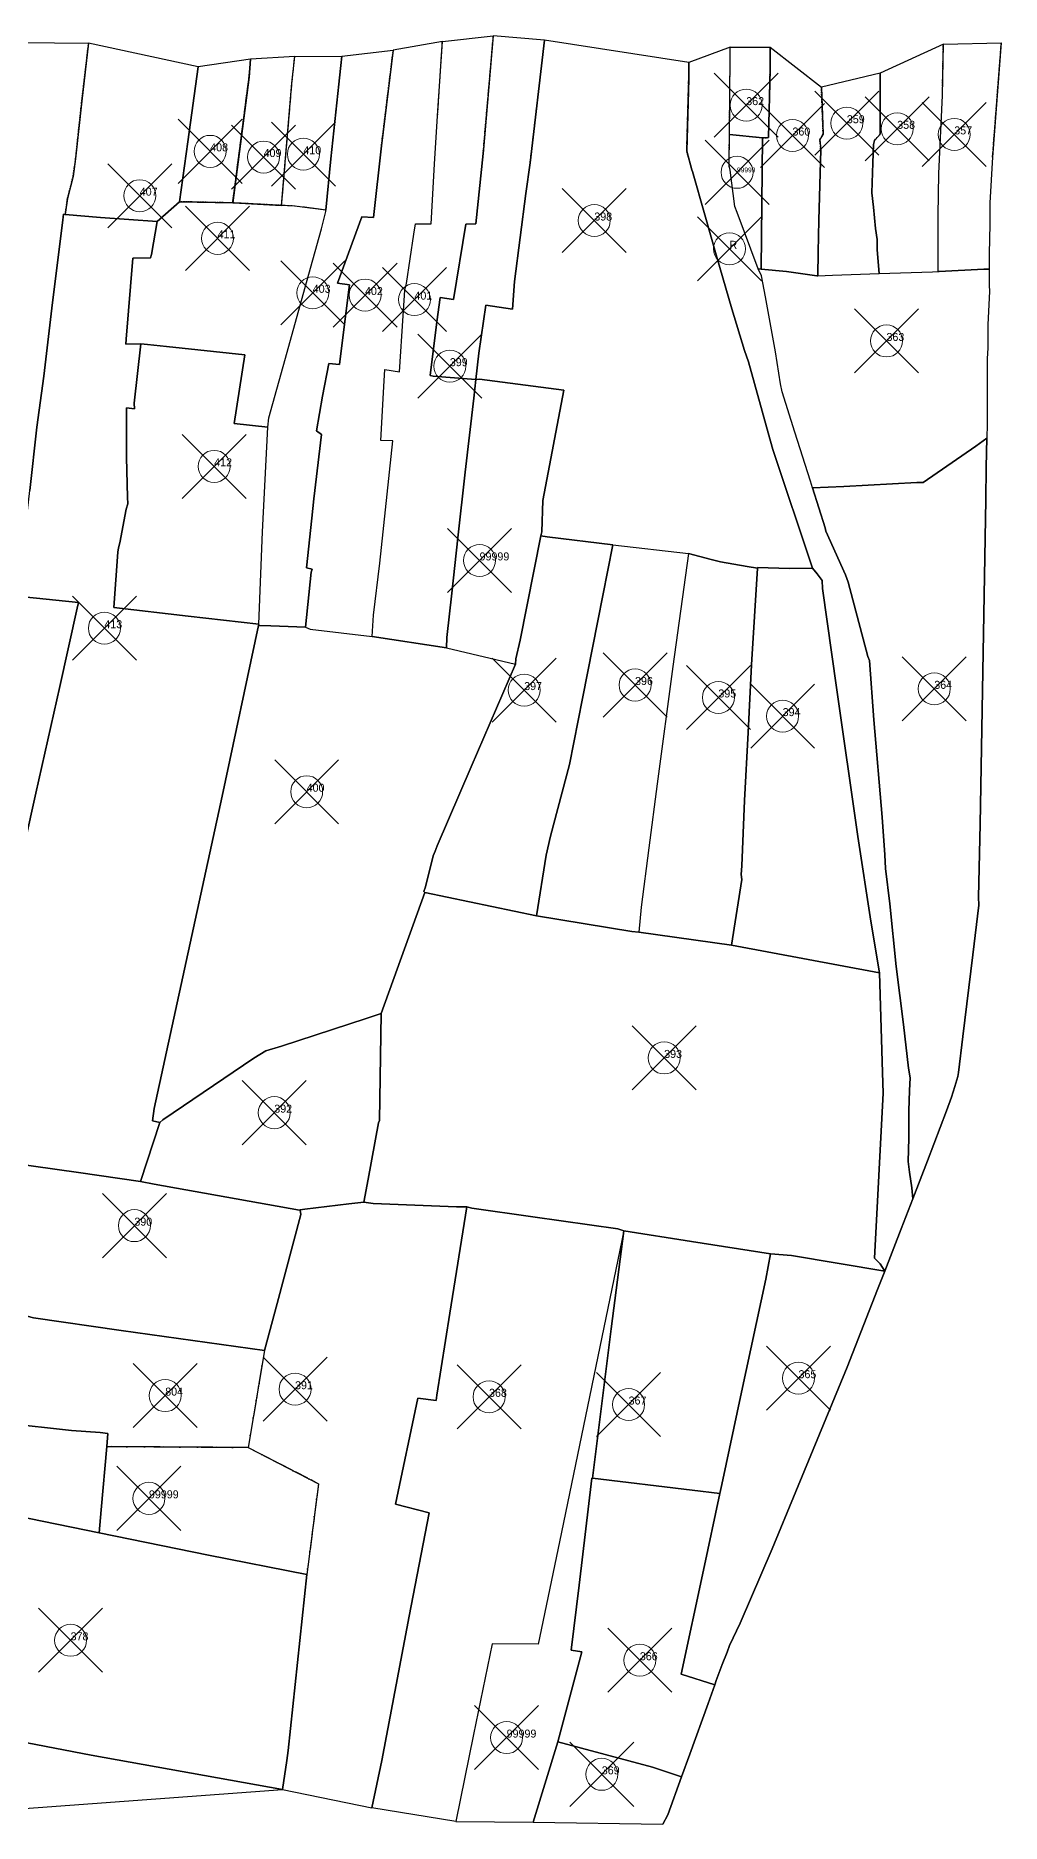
# Model space of a CAD drawing. Header units: millimetres. Extents: x 0 to 2247, y -2746 to 0.
# Drawn here: x 1912 to 2214, y -1127 to -569 of the extents above; entities that cross this region are included whole.
import ezdxf

# ---------------------------------------------------------------- set-up
doc = ezdxf.new("R2010")
doc.units = ezdxf.units.MM
doc.header["$PDMODE"] = 35
doc.header["$PDSIZE"] = 10
doc.linetypes.add('04b018', pattern=[5.49, 4.32, -0.54, 0.09, -0.54])
doc.linetypes.add('DASHED', pattern=[0.75, 0.5, -0.25])
for name, color, linetype, lineweight in [('Poly_Survey_Bndry', 250, 'Continuous', 30), ('Poly_Village_Bndry', 250, 'Continuous', 30), ('Text_Survey_No', 250, 'Continuous', 0)]:
    doc.layers.add(name, color=color, linetype=linetype, lineweight=lineweight)
doc.styles.get("Standard").update_dxf_attribs({"font": 'SakalBharati.ttf'})

msp = doc.modelspace()

# ---------------------------------------------------------------- linework, layer by layer
at = {"layer": 'Poly_Survey_Bndry'}
for points in [[(2020.78, -676.66), (2020.97, -673.13), (2025.59, -673.83), (2026.69, -656.34), (2027.19, -648.36), (2027.73, -646.22), (2030.08, -630.87), (2030.6, -627.64), (2035.41, -627.66), (2036.47, -608.96), (2037.47, -593.84), (2038.95, -570.63), (2054.88, -568.87), (2051.69, -605.62), (2049.46, -627.67), (2046.25, -627.7), (2042.46, -651.3), (2038.31, -650.58), (2037.22, -658.26), (2035.09, -675.01), (2036.09, -675.18), (2049.37, -676.22), (2048.74, -682.08), (2046.03, -705.2), (2043.79, -725.72), (2041.86, -743), (2040.3, -756.78), (2040.27, -760.04), (2016.96, -756.48), (2017.47, -749.8), (2019.43, -733.61), (2023.47, -695.38), (2019.74, -695.28)], [(2049.37, -676.22), (2050.36, -667.97), (2052.52, -652.99), (2060.9, -654.27), (2061.53, -645.66), (2065.07, -618.1), (2066.39, -608.56), (2070.91, -570.28), (2054.88, -568.87), (2051.69, -605.62), (2049.46, -627.67), (2046.25, -627.7), (2042.46, -651.3), (2038.31, -650.58), (2037.22, -658.26), (2035.09, -675.01), (2036.09, -675.18)], [(1962.63, -578.56), (1928.35, -571.16), (1926.22, -589.28), (1924.29, -607.32), (1923.51, -612.79), (1921.76, -619.72), (1921.02, -624.69), (1932.06, -625.63), (1949.82, -626.88), (1956.79, -620.71), (1959.4, -602)], [(1998.79, -713.52), (1998.14, -719.59), (1996.45, -735.05), (1998.25, -735.52), (1997.96, -736.47), (1996.13, -753.56), (1985.33, -753.21), (1981.44, -753.12), (1981.54, -752.64), (1982.72, -723.77), (1984.42, -691.16), (1984.71, -688.18), (1990.47, -667.7), (1996.51, -645.94), (2001.15, -629.19), (2002.48, -623.77), (2002.53, -623.3), (2004.1, -607.37), (2007.54, -575.2), (2023.57, -573.42), (2019.9, -603.27), (2017.38, -625.63), (2013.76, -625.45), (2006.17, -646.14), (2009.91, -646.72), (2009.52, -649.8), (2006.79, -671.51), (2003.49, -671.28), (2001.49, -681.49), (1999.56, -692.32), (2001.14, -693.38)], [(1998.79, -713.52), (1998.14, -719.59), (1996.45, -735.05), (1998.25, -735.52), (1997.96, -736.47), (1996.13, -753.56), (1997.61, -754.21), (2016.96, -756.48), (2017.47, -749.8), (2019.43, -733.61), (2023.47, -695.38), (2019.74, -695.28), (2020.78, -676.66), (2020.97, -673.13), (2025.59, -673.83), (2026.69, -656.34), (2027.19, -648.36), (2027.73, -646.22), (2030.08, -630.87), (2030.6, -627.64), (2035.41, -627.66), (2036.47, -608.96), (2037.47, -593.84), (2038.95, -570.63), (2023.57, -573.42), (2019.9, -603.27), (2017.38, -625.63), (2013.76, -625.45), (2006.17, -646.14), (2009.91, -646.72), (2009.52, -649.8), (2006.79, -671.51), (2003.49, -671.28), (2001.49, -681.49), (1999.56, -692.32), (2001.14, -693.38)], [(2060.9, -654.27), (2052.52, -652.99), (2050.36, -667.97), (2049.37, -676.22), (2050.6, -676.18), (2076.97, -679.6), (2070.35, -714.04), (2070.08, -723.85), (2069.73, -725.08), (2071.66, -725.39), (2092.2, -727.93), (2115.87, -730.61), (2122.94, -732.46), (2125.86, -733.23), (2134.27, -734.67), (2137.51, -735.13), (2137.55, -735), (2147.34, -735.24), (2154.71, -735.18), (2142.29, -698.12), (2140.75, -692.91), (2134.64, -670.74), (2133.39, -667.2), (2129.49, -654.16), (2124.75, -637.98), (2121.01, -624.86), (2117.11, -611.26), (2116.98, -610.75), (2115.33, -604.91), (2115.97, -582.33), (2116.04, -577.2), (2070.91, -570.28), (2066.39, -608.56), (2065.07, -618.1), (2061.53, -645.66)], [(2128.96, -572.43), (2116.04, -577.2), (2115.97, -582.33), (2115.33, -604.91), (2116.98, -610.75), (2117.11, -611.26), (2121.01, -624.86), (2124.75, -637.98), (2129.49, -654.16), (2133.39, -667.2), (2134.64, -670.74), (2140.75, -692.91), (2142.29, -698.12), (2154.71, -735.18), (2156.08, -736.99), (2157.67, -739.06), (2157.77, -741.47), (2162.18, -772.46), (2168.8, -818.97), (2172.9, -845.44), (2175.59, -861.55), (2176.58, -892.71), (2176.78, -899.19), (2174.06, -950.67), (2175.81, -952.44), (2177.24, -954.7), (2182.39, -941.54), (2186.06, -932.11), (2185.7, -928.67), (2185.03, -923.82), (2184.61, -920.53), (2184.76, -913.18), (2184.82, -904.65), (2184.98, -898.34), (2185.19, -894.32), (2184.65, -891.37), (2183.06, -877.75), (2180.77, -859.55), (2178.81, -840.03), (2177.47, -828.97), (2177.3, -824.66), (2176.44, -812.95), (2173.78, -782.57), (2172.46, -763.98), (2171.93, -762.75), (2165.82, -739.51), (2164.94, -737.29), (2158.85, -723.57), (2158.59, -722.56), (2154.68, -710.03), (2154.04, -708), (2149.09, -692.72), (2145.18, -680.09), (2144.66, -677.59), (2143.11, -667.65), (2139.92, -650.47), (2138.68, -643.88), (2137.68, -641.7), (2131.14, -624.12), (2130.43, -622.2), (2128.91, -610.85), (2128.59, -609.38), (2128.69, -599.76), (2128.78, -590.13)], [(2128.69, -599.76), (2128.78, -590.13), (2128.96, -572.43), (2141.46, -572.39), (2141.41, -579.39), (2140.93, -600.7), (2139.08, -600.8), (2139.03, -600.8)], [(2157.26, -604.46), (2156.67, -626.49), (2156.41, -636.43), (2156.32, -643.86), (2156.06, -643.88), (2146.51, -642.46), (2138.59, -641.77), (2139.03, -600.8), (2139.08, -600.8), (2140.93, -600.7), (2141.41, -579.39), (2141.46, -572.39), (2157.44, -584.96), (2157.98, -599.59), (2156.94, -601.32)], [(2173.74, -602.88), (2173.57, -608.54), (2173.24, -617.94), (2173.68, -622.45), (2174.37, -629.06), (2174.85, -632.48), (2174.91, -635.75), (2175.49, -643.13), (2192.2, -642.61), (2193.91, -642.54), (2193.91, -624.99), (2194.15, -611.92), (2195.25, -587.56), (2195.56, -571.5), (2175.86, -580.55), (2175.84, -599.63), (2174.02, -601.58)], [(2195.25, -587.56), (2195.56, -571.5), (2213.67, -571.08), (2210.94, -606.8), (2210.14, -621.1), (2210.13, -627.73), (2209.89, -636.96), (2209.9, -641.83), (2208.23, -641.8), (2194.21, -642.53), (2193.91, -642.54), (2193.91, -624.99), (2194.15, -611.92)], [(1979.02, -576.17), (1962.63, -578.56), (1959.4, -602), (1956.79, -620.71), (1973.4, -621.07), (1978.51, -581.81)], [(1992.78, -575.37), (1979.02, -576.17), (1978.51, -581.81), (1973.4, -621.07), (1973.61, -621.07), (1988.71, -621.86), (1991.94, -583.72)], [(2004.1, -607.37), (2002.53, -623.3), (1992.68, -622.06), (1988.71, -621.86), (1991.94, -583.72), (1992.78, -575.37), (2007.54, -575.2)], [(2157.26, -604.46), (2156.67, -626.49), (2156.41, -636.43), (2156.32, -643.86), (2160.9, -643.63), (2175.49, -643.13), (2174.91, -635.75), (2174.85, -632.48), (2174.37, -629.06), (2173.68, -622.45), (2173.24, -617.94), (2173.57, -608.54), (2173.74, -602.88), (2174.02, -601.58), (2175.84, -599.63), (2175.86, -580.55), (2157.44, -584.96), (2157.98, -599.59), (2156.94, -601.32)], [(2139.03, -600.8), (2138.59, -641.77), (2137.68, -641.7), (2131.14, -624.12), (2130.43, -622.2), (2128.91, -610.85), (2128.59, -609.38), (2128.69, -599.76)], [(1988.71, -621.86), (1973.61, -621.07), (1973.4, -621.07), (1956.79, -620.71), (1949.82, -626.88), (1948.05, -637.18), (1947.73, -638.19), (1942.17, -638.32), (1940.08, -663.63), (1939.95, -665.19), (1944.71, -665.14), (1946.81, -665.35), (1952.67, -665.97), (1977.15, -668.57), (1973.82, -689.98), (1984.42, -691.16), (1984.71, -688.18), (1990.47, -667.7), (1996.51, -645.94), (2001.15, -629.19), (2002.48, -623.77), (2002.53, -623.3), (1992.68, -622.06)], [(2138.59, -641.77), (2146.51, -642.46), (2156.06, -643.88), (2156.32, -643.86), (2160.9, -643.63), (2175.49, -643.13), (2192.2, -642.61), (2193.91, -642.54), (2194.21, -642.53), (2208.23, -641.8), (2209.9, -641.83), (2209.9, -642.09), (2209.86, -643.4), (2209.88, -646.89), (2209.99, -648.7), (2209.47, -659.12), (2209.42, -666.44), (2209.3, -669.64), (2209.31, -673.25), (2209.28, -679.92), (2209.23, -690.23), (2209.13, -694.57), (2205.68, -697.03), (2189.3, -708.44), (2187.26, -708.44), (2164.47, -709.62), (2154.68, -710.03), (2154.04, -708), (2149.09, -692.72), (2145.18, -680.09), (2144.66, -677.59), (2143.11, -667.65), (2139.92, -650.47), (2138.68, -643.88), (2137.68, -641.7)], [(1944.71, -665.14), (1942.65, -683.61), (1942.74, -685.43), (1940.2, -685.08), (1940.25, -700.65), (1940.51, -712.97), (1940.61, -715.03), (1940.1, -716.78), (1938.07, -727.22), (1937.68, -728.86), (1937.52, -730.13), (1936.28, -747.45), (1959.48, -750.18), (1981.54, -752.64), (1982.72, -723.77), (1984.42, -691.16), (1973.82, -689.98), (1977.15, -668.57), (1952.67, -665.97), (1946.81, -665.35)], [(2049.37, -676.22), (2048.74, -682.08), (2046.03, -705.2), (2043.79, -725.72), (2041.86, -743), (2040.3, -756.78), (2040.27, -760.04), (2061.8, -765.14), (2061.91, -763.48), (2063.27, -757.67), (2069.73, -725.08), (2070.08, -723.85), (2070.35, -714.04), (2076.97, -679.6), (2050.6, -676.18)], [(2154.68, -710.03), (2158.59, -722.56), (2158.85, -723.57), (2164.94, -737.29), (2165.82, -739.51), (2171.93, -762.75), (2172.46, -763.98), (2173.78, -782.57), (2176.44, -812.95), (2177.3, -824.66), (2177.47, -828.97), (2178.81, -840.03), (2180.77, -859.55), (2183.06, -877.75), (2184.65, -891.37), (2185.19, -894.32), (2184.98, -898.34), (2184.82, -904.65), (2184.76, -913.18), (2184.61, -920.53), (2185.03, -923.82), (2185.7, -928.67), (2186.06, -932.11), (2190.66, -920.32), (2196.6, -904.63), (2198.13, -900.38), (2199.18, -897.06), (2200.12, -893.91), (2200.31, -892.74), (2201.68, -881.42), (2204.77, -855.95), (2206.64, -840.39), (2206.6, -837.95), (2207.03, -815.14), (2208.81, -713.85), (2208.93, -703.65), (2209.13, -694.57), (2205.68, -697.03), (2189.3, -708.44), (2187.26, -708.44), (2164.47, -709.62)], [(2033.49, -836.49), (2033.16, -836.2), (2033.67, -834.66), (2036.1, -825.07), (2036.7, -823.58), (2037.37, -821.92), (2047.98, -797.22), (2061.8, -765.14), (2061.91, -763.48), (2063.27, -757.67), (2069.73, -725.08), (2071.66, -725.39), (2092.2, -727.93), (2087.54, -751.61), (2082.74, -775.85), (2078.72, -796.5), (2072.79, -818.87), (2071.38, -824.8), (2068.38, -843.77)], [(2115.87, -730.61), (2110.98, -765.85), (2106.14, -802.49), (2103.49, -822.5), (2101.11, -841.01), (2100.38, -848.85), (2098.16, -848.65), (2068.38, -843.77), (2071.38, -824.8), (2072.79, -818.87), (2078.72, -796.5), (2082.74, -775.85), (2087.54, -751.61), (2092.2, -727.93)], [(2137.51, -735.13), (2134.27, -734.67), (2125.86, -733.23), (2122.94, -732.46), (2115.87, -730.61), (2110.98, -765.85), (2106.14, -802.49), (2103.49, -822.5), (2101.11, -841.01), (2100.38, -848.85), (2100.4, -848.85), (2129.3, -852.91), (2132.59, -832.44), (2132.39, -830.87), (2132.59, -828.14), (2133.44, -807.69), (2134.53, -786.45), (2135.61, -765.39)], [(2129.3, -852.91), (2175.59, -861.55), (2172.9, -845.44), (2168.8, -818.97), (2162.18, -772.46), (2157.77, -741.47), (2157.67, -739.06), (2156.08, -736.99), (2154.71, -735.18), (2147.34, -735.24), (2137.55, -735), (2137.51, -735.13), (2135.61, -765.39), (2134.53, -786.45), (2133.44, -807.69), (2132.59, -828.14), (2132.39, -830.87), (2132.59, -832.44)], [(1874.59, -868.71), (1872.31, -873.56), (1830.34, -860.79), (1833.17, -840.5), (1837.33, -813.42), (1848.82, -740.23), (1865.29, -741.08), (1867.28, -741.42), (1879.85, -742.73), (1882.1, -743.06), (1883.42, -743.26), (1904.55, -743.74), (1906.28, -743.95), (1908.02, -744.16), (1925.2, -745.86), (1924.8, -747.67), (1919.38, -772.17), (1911.89, -805.48), (1905.19, -835.5), (1896.55, -875.44)], [(2061.8, -765.14), (2047.98, -797.22), (2037.37, -821.92), (2036.7, -823.58), (2036.1, -825.07), (2033.67, -834.66), (2033.16, -836.2), (2033.49, -836.49), (2029.81, -846.61), (2019.78, -874.24), (2015.17, -875.84), (1988.64, -884.51), (1983.73, -885.88), (1980.02, -888.22), (1951.59, -907.49), (1950.67, -908.34), (1948.36, -907.8), (1948.89, -903.95), (1970.07, -806.34), (1981.44, -753.12), (1985.33, -753.21), (1996.13, -753.56), (1997.61, -754.21), (2016.96, -756.48), (2040.27, -760.04)], [(2177.24, -954.7), (2175.81, -952.44), (2174.06, -950.67), (2176.78, -899.19), (2176.58, -892.71), (2175.59, -861.55), (2129.3, -852.91), (2100.4, -848.85), (2100.38, -848.85), (2098.16, -848.65), (2068.38, -843.77), (2033.49, -836.49), (2029.81, -846.61), (2019.78, -874.24), (2019.31, -907.69), (2018.98, -908.42), (2015.79, -926.04), (2014.43, -933.23), (2017.34, -933.64), (2043.4, -934.61), (2046.61, -934.69), (2048.18, -935.03), (2067.23, -937.77), (2093.76, -941.57), (2095.71, -942.15), (2116.87, -945.53), (2141.54, -949.33), (2148.11, -949.87)], [(2019.78, -874.24), (2015.17, -875.84), (1988.64, -884.51), (1983.73, -885.88), (1980.02, -888.22), (1951.59, -907.49), (1950.67, -908.34), (1944.63, -926.78), (1948.85, -927.53), (1994.31, -935.69), (1994.53, -935.66), (1994.53, -935.64), (1995.93, -935.39), (2009.76, -933.76), (2014.43, -933.23), (2015.79, -926.04), (2018.98, -908.42), (2019.31, -907.69)], [(1886.29, -928.85), (1905.79, -932.69), (1901.14, -952.12), (1881.53, -948.25), (1880.47, -952.57), (1877.48, -965.24), (1877.17, -966.54), (1885.22, -967.11), (1888.48, -967.39), (1906.49, -968.81), (1909.16, -968.79), (1911.1, -969.37), (1938.5, -973.24), (1983.37, -979.54), (1987.28, -964.86), (1994.69, -937.08), (1994.53, -935.66), (1994.31, -935.69), (1948.85, -927.53), (1944.63, -926.78), (1925.22, -923.97), (1896.21, -919.83), (1886.87, -918.45), (1886.36, -924.24)], [(2028.62, -1062.55), (2034.86, -1030.25), (2024.31, -1027.5), (2031.32, -994.43), (2036.97, -995.18), (2037.26, -993.43), (2041.27, -967.85), (2046.61, -934.69), (2043.4, -934.61), (2017.34, -933.64), (2014.43, -933.23), (2009.76, -933.76), (1995.93, -935.39), (1994.53, -935.64), (1994.53, -935.66), (1994.69, -937.08), (1987.28, -964.86), (1983.37, -979.54), (1978.21, -1009.83), (2000.24, -1021.12), (1996.59, -1049.51), (1990.78, -1104.44), (1990.29, -1107.59), (1989.01, -1116.66), (1989, -1116.69), (2016.92, -1122.32), (2020.04, -1107.56)], [(2028.62, -1062.55), (2034.86, -1030.25), (2024.31, -1027.5), (2031.32, -994.43), (2036.97, -995.18), (2037.26, -993.43), (2041.27, -967.85), (2046.61, -934.69), (2048.18, -935.03), (2067.23, -937.77), (2093.76, -941.57), (2095.71, -942.15), (2075.55, -1039.26), (2068.92, -1071.21), (2054.56, -1071.16), (2048.72, -1099.44), (2043.11, -1126.65), (2016.92, -1122.32), (2020.04, -1107.56)], [(2043.11, -1126.65), (2067.37, -1126.86), (2075.05, -1101.73), (2082.58, -1073.66), (2079.25, -1073.14), (2081.69, -1052.84), (2085.71, -1019.42), (2085.86, -1019.43), (2091.7, -972.71), (2095.71, -942.15), (2075.55, -1039.26), (2068.92, -1071.21), (2054.56, -1071.16), (2048.72, -1099.44)], [(2117.08, -1023.17), (2125.71, -1024.23), (2126.31, -1021.39), (2132.48, -992.58), (2140.05, -957.25), (2141.54, -949.33), (2116.87, -945.53), (2095.71, -942.15), (2091.7, -972.71), (2085.86, -1019.43)], [(2141.54, -949.33), (2140.05, -957.25), (2132.48, -992.58), (2126.31, -1021.39), (2125.71, -1024.23), (2120.59, -1048.12), (2113.59, -1080.65), (2124.1, -1083.92), (2124.55, -1082.63), (2126.43, -1077.57), (2127.95, -1073.79), (2128.75, -1071.64), (2132.01, -1064.64), (2142.02, -1041.48), (2149.43, -1023.58), (2165.49, -984.78), (2174.99, -960.47), (2177.24, -954.7), (2148.11, -949.87)], [(1978.21, -1009.83), (1934.06, -1009.54), (1934.42, -1005.43), (1932, -1005.11), (1923.04, -1004.46), (1902.25, -1002.25), (1902.53, -1001.45), (1905.61, -986.7), (1909.16, -968.79), (1911.1, -969.37), (1938.5, -973.24), (1983.37, -979.54)], [(1931.68, -1036.5), (1932.32, -1029.3), (1934.06, -1009.54), (1978.21, -1009.83), (2000.24, -1021.12), (1996.59, -1049.51), (1965.8, -1043.49)], [(2117.08, -1023.17), (2085.86, -1019.43), (2085.71, -1019.42), (2081.69, -1052.84), (2079.25, -1073.14), (2082.58, -1073.66), (2075.05, -1101.73), (2104.61, -1109.7), (2113.74, -1112.69), (2116.34, -1105.57), (2122.06, -1089.73), (2124.1, -1083.92), (2113.59, -1080.65), (2120.59, -1048.12), (2125.71, -1024.23)], [(1996.59, -1049.51), (1965.8, -1043.49), (1931.68, -1036.5), (1909.76, -1032), (1907.93, -1031.59), (1904.27, -1064.7), (1901.99, -1085.43), (1900.4, -1100.38), (1929.17, -1105.91), (1989, -1116.69), (1989, -1116.69), (1989.01, -1116.66), (1990.29, -1107.59), (1990.78, -1104.44)], [(1834.97, -1085.63), (1834.19, -1087.12), (1826.44, -1109.17), (1826.2, -1109.86), (1842.08, -1115.44), (1839.78, -1126.05), (1854.38, -1125.85), (1863.01, -1125.94), (1989, -1116.69), (1989, -1116.69), (1929.17, -1105.91), (1900.4, -1100.38), (1893.81, -1099.12), (1871.68, -1095.18), (1867.86, -1094.12)], [(2113.74, -1112.69), (2104.61, -1109.7), (2075.05, -1101.73), (2067.37, -1126.86), (2107.85, -1127.5), (2109.42, -1124.52)]]:
    msp.add_lwpolyline(points, close=True, dxfattribs=at)
at = {"layer": 'Poly_Survey_Bndry', "linetype": 'DASHED'}
for points in [[(2051.69, -605.62), (2054.88, -568.87)], [(1921.02, -624.69), (1921.76, -619.72), (1923.51, -612.79), (1924.29, -607.32), (1926.22, -589.28), (1928.35, -571.16)], [(2019.9, -603.27), (2023.57, -573.42)], [(2037.47, -593.84), (2038.95, -570.63)], [(2066.39, -608.56), (2070.91, -570.28)], [(2128.69, -599.76), (2128.78, -590.13), (2128.96, -572.43)], [(2139.08, -600.8), (2140.93, -600.7), (2141.41, -579.39), (2141.46, -572.39)], [(2195.25, -587.56), (2195.56, -571.5)], [(2210.94, -606.8), (2213.67, -571.08)], [(1956.79, -620.71), (1959.4, -602), (1962.63, -578.56)], [(1973.4, -621.07), (1978.51, -581.81), (1979.02, -576.17)], [(1988.71, -621.86), (1991.94, -583.72), (1992.78, -575.37)], [(2004.1, -607.37), (2007.54, -575.2)], [(2116.98, -610.75), (2115.33, -604.91), (2115.97, -582.33), (2116.04, -577.2)], [(2173.74, -602.88), (2174.02, -601.58), (2175.84, -599.63), (2175.86, -580.55)], [(2157.26, -604.46), (2156.94, -601.32), (2157.98, -599.59), (2157.44, -584.96)], [(2128.91, -610.85), (2128.59, -609.38), (2128.69, -599.76)], [(2139.03, -600.8), (2128.69, -599.76)], [(2139.08, -600.8), (2139.03, -600.8)], [(1973.4, -621.07), (1956.79, -620.71)], [(1988.71, -621.86), (1973.61, -621.07), (1973.4, -621.07)], [(2002.53, -623.3), (1992.68, -622.06), (1988.71, -621.86)]]:
    msp.add_lwpolyline(points, dxfattribs=at)
at = {"layer": 'Poly_Survey_Bndry'}
for points in [[(1907.09, -571.02), (1928.35, -571.16), (1926.22, -589.28), (1924.29, -607.32), (1923.51, -612.79), (1921.76, -619.72), (1921.02, -624.69), (1920.51, -624.64), (1920.18, -627.33), (1917.12, -652.23), (1914.37, -675.23), (1912.21, -691.1), (1909.95, -710.93)], [(2193.91, -642.54), (2193.91, -624.99), (2194.15, -611.92), (2195.25, -587.56)], [(2020.78, -676.66), (2020.97, -673.13), (2025.59, -673.83), (2026.69, -656.34), (2027.19, -648.36), (2027.73, -646.22), (2030.08, -630.87), (2030.6, -627.64), (2035.41, -627.66), (2036.47, -608.96), (2037.47, -593.84)], [(2138.59, -641.77), (2139.03, -600.8)], [(2175.49, -643.13), (2174.91, -635.75), (2174.85, -632.48), (2174.37, -629.06), (2173.68, -622.45), (2173.24, -617.94), (2173.57, -608.54), (2173.74, -602.88)], [(2002.53, -623.3), (2004.1, -607.37)], [(2009.91, -646.72), (2006.17, -646.14), (2013.76, -625.45), (2017.38, -625.63), (2019.9, -603.27)], [(2049.37, -676.22), (2036.09, -675.18), (2035.09, -675.01), (2037.22, -658.26), (2038.31, -650.58), (2042.46, -651.3), (2046.25, -627.7), (2049.46, -627.67), (2051.69, -605.62)], [(2156.32, -643.86), (2156.41, -636.43), (2156.67, -626.49), (2157.26, -604.46)], [(2060.9, -654.27), (2061.53, -645.66), (2065.07, -618.1), (2066.39, -608.56)], [(2154.71, -735.18), (2142.29, -698.12), (2140.75, -692.91), (2134.64, -670.74), (2133.39, -667.2), (2129.49, -654.16), (2124.75, -637.98), (2121.01, -624.86), (2117.11, -611.26), (2116.98, -610.75)], [(2137.68, -641.7), (2131.14, -624.12), (2130.43, -622.2), (2128.91, -610.85)], [(1896.21, -919.83), (1925.22, -923.97), (1944.63, -926.78), (1950.67, -908.34), (1948.36, -907.8), (1948.89, -903.95), (1970.07, -806.34), (1981.44, -753.12), (1981.54, -752.64), (1959.48, -750.18), (1936.28, -747.45), (1937.52, -730.13), (1937.68, -728.86), (1938.07, -727.22), (1940.1, -716.78), (1940.61, -715.03), (1940.51, -712.97), (1940.25, -700.65), (1940.2, -685.08), (1942.74, -685.43), (1942.65, -683.61), (1944.71, -665.14), (1939.95, -665.19), (1940.08, -663.63), (1942.17, -638.32), (1947.73, -638.19), (1948.05, -637.18), (1949.82, -626.88), (1932.06, -625.63), (1921.02, -624.69), (1920.51, -624.64), (1920.18, -627.33), (1917.12, -652.23), (1914.37, -675.23), (1912.21, -691.1), (1909.95, -710.93)], [(1906.28, -743.95), (1906.75, -739.03), (1909.95, -710.93), (1912.21, -691.1), (1914.37, -675.23), (1917.12, -652.23), (1920.18, -627.33), (1920.51, -624.64)], [(1920.51, -624.64), (1921.02, -624.69)], [(1921.02, -624.69), (1932.06, -625.63), (1949.82, -626.88)], [(1956.79, -620.71), (1949.82, -626.88)], [(1984.42, -691.16), (1984.71, -688.18), (1990.47, -667.7), (1996.51, -645.94), (2001.15, -629.19), (2002.48, -623.77), (2002.53, -623.3)], [(1949.82, -626.88), (1948.05, -637.18), (1947.73, -638.19), (1942.17, -638.32), (1940.08, -663.63), (1939.95, -665.19), (1944.71, -665.14)], [(2137.68, -641.7), (2138.59, -641.77)], [(2154.68, -710.03), (2154.04, -708), (2149.09, -692.72), (2145.18, -680.09), (2144.66, -677.59), (2143.11, -667.65), (2139.92, -650.47), (2138.68, -643.88), (2137.68, -641.7)], [(2138.59, -641.77), (2146.51, -642.46), (2156.06, -643.88), (2156.32, -643.86)], [(2193.91, -642.54), (2194.21, -642.53), (2208.23, -641.8), (2209.9, -641.83)], [(2003.49, -671.28), (2006.79, -671.51), (2009.52, -649.8), (2009.91, -646.72)], [(2156.32, -643.86), (2160.9, -643.63), (2175.49, -643.13)], [(2175.49, -643.13), (2192.2, -642.61), (2193.91, -642.54)], [(2049.37, -676.22), (2050.36, -667.97), (2052.52, -652.99), (2060.9, -654.27)], [(1944.71, -665.14), (1942.65, -683.61), (1942.74, -685.43), (1940.2, -685.08), (1940.25, -700.65), (1940.51, -712.97), (1940.61, -715.03), (1940.1, -716.78), (1938.07, -727.22), (1937.68, -728.86), (1937.52, -730.13), (1936.28, -747.45), (1959.48, -750.18), (1981.54, -752.64)], [(1984.42, -691.16), (1973.82, -689.98), (1977.15, -668.57), (1952.67, -665.97), (1946.81, -665.35), (1944.71, -665.14)], [(1998.79, -713.52), (2001.14, -693.38), (1999.56, -692.32), (2001.49, -681.49), (2003.49, -671.28)], [(2016.96, -756.48), (2017.47, -749.8), (2019.43, -733.61), (2023.47, -695.38), (2019.74, -695.28), (2020.78, -676.66)], [(2040.27, -760.04), (2040.3, -756.78), (2041.86, -743), (2043.79, -725.72), (2046.03, -705.2), (2048.74, -682.08), (2049.37, -676.22)], [(2049.37, -676.22), (2050.6, -676.18), (2076.97, -679.6), (2070.35, -714.04), (2070.08, -723.85), (2069.73, -725.08)], [(1981.54, -752.64), (1982.72, -723.77), (1984.42, -691.16)], [(2154.68, -710.03), (2164.47, -709.62), (2187.26, -708.44), (2189.3, -708.44), (2205.68, -697.03), (2209.13, -694.57)], [(1996.13, -753.56), (1997.96, -736.47), (1998.25, -735.52), (1996.45, -735.05), (1998.14, -719.59), (1998.79, -713.52)], [(2185.19, -894.32), (2184.65, -891.37), (2183.06, -877.75), (2180.77, -859.55), (2178.81, -840.03), (2177.47, -828.97), (2177.3, -824.66), (2176.44, -812.95), (2173.78, -782.57), (2172.46, -763.98), (2171.93, -762.75), (2165.82, -739.51), (2164.94, -737.29), (2158.85, -723.57), (2158.59, -722.56), (2154.68, -710.03)], [(2069.73, -725.08), (2063.27, -757.67), (2061.91, -763.48), (2061.8, -765.14)], [(2092.2, -727.93), (2071.66, -725.39), (2069.73, -725.08)], [(2068.38, -843.77), (2071.38, -824.8), (2072.79, -818.87), (2078.72, -796.5), (2082.74, -775.85), (2087.54, -751.61), (2092.2, -727.93)], [(2092.2, -727.93), (2115.87, -730.61)], [(2115.87, -730.61), (2110.98, -765.85), (2106.14, -802.49), (2103.49, -822.5), (2101.11, -841.01), (2100.38, -848.85)], [(2115.87, -730.61), (2122.94, -732.46), (2125.86, -733.23), (2134.27, -734.67), (2137.51, -735.13)], [(2137.51, -735.13), (2135.61, -765.39), (2134.53, -786.45), (2133.44, -807.69), (2132.59, -828.14), (2132.39, -830.87), (2132.59, -832.44), (2129.3, -852.91)], [(2137.51, -735.13), (2137.55, -735), (2147.34, -735.24), (2154.71, -735.18)], [(2154.71, -735.18), (2156.08, -736.99), (2157.67, -739.06), (2157.77, -741.47), (2162.18, -772.46), (2168.8, -818.97), (2172.9, -845.44), (2175.59, -861.55)], [(1896.55, -875.44), (1905.19, -835.5), (1911.89, -805.48), (1919.38, -772.17), (1924.8, -747.67), (1925.2, -745.86), (1908.02, -744.16), (1906.28, -743.95)], [(1908.02, -744.16), (1925.2, -745.86), (1924.8, -747.67), (1919.38, -772.17), (1911.89, -805.48), (1905.19, -835.5)], [(1981.44, -753.12), (1970.07, -806.34), (1948.89, -903.95), (1948.36, -907.8), (1950.67, -908.34)], [(1981.54, -752.64), (1981.44, -753.12)], [(1981.44, -753.12), (1985.33, -753.21), (1996.13, -753.56)], [(1996.13, -753.56), (1997.61, -754.21), (2016.96, -756.48)], [(2016.96, -756.48), (2040.27, -760.04)], [(2040.27, -760.04), (2061.8, -765.14)], [(2061.8, -765.14), (2047.98, -797.22), (2037.37, -821.92), (2036.7, -823.58), (2036.1, -825.07), (2033.67, -834.66), (2033.16, -836.2), (2033.49, -836.49)], [(2019.78, -874.24), (2029.81, -846.61), (2033.49, -836.49)], [(2033.49, -836.49), (2068.38, -843.77)], [(2068.38, -843.77), (2098.16, -848.65), (2100.38, -848.85)], [(2100.38, -848.85), (2100.4, -848.85), (2129.3, -852.91)], [(2129.3, -852.91), (2175.59, -861.55)], [(2175.59, -861.55), (2176.58, -892.71), (2176.78, -899.19), (2174.06, -950.67), (2175.81, -952.44), (2177.24, -954.7)], [(1950.67, -908.34), (1951.59, -907.49), (1980.02, -888.22), (1983.73, -885.88), (1988.64, -884.51), (2015.17, -875.84), (2019.78, -874.24)], [(2019.78, -874.24), (2019.31, -907.69), (2018.98, -908.42), (2015.79, -926.04), (2014.43, -933.23)], [(2186.06, -932.11), (2185.7, -928.67), (2185.03, -923.82), (2184.61, -920.53), (2184.76, -913.18), (2184.82, -904.65), (2184.98, -898.34), (2185.19, -894.32)], [(1950.67, -908.34), (1944.63, -926.78)], [(1944.63, -926.78), (1925.22, -923.97), (1896.21, -919.83), (1886.87, -918.45)], [(1944.63, -926.78), (1948.85, -927.53), (1994.31, -935.69), (1994.53, -935.66)], [(1994.53, -935.66), (1994.69, -937.08), (1987.28, -964.86), (1983.37, -979.54)], [(2014.43, -933.23), (2009.76, -933.76), (1995.93, -935.39), (1994.53, -935.64), (1994.53, -935.66)], [(2046.61, -934.69), (2043.4, -934.61), (2017.34, -933.64), (2014.43, -933.23)], [(2046.61, -934.69), (2041.27, -967.85), (2037.26, -993.43), (2036.97, -995.18), (2031.32, -994.43), (2024.31, -1027.5), (2034.86, -1030.25), (2028.62, -1062.55)], [(2095.71, -942.15), (2093.76, -941.57), (2067.23, -937.77), (2048.18, -935.03), (2046.61, -934.69)], [(2095.71, -942.15), (2075.55, -1039.26), (2068.92, -1071.21), (2054.56, -1071.16), (2048.72, -1099.44), (2043.11, -1126.65)], [(2095.71, -942.15), (2091.7, -972.71), (2085.86, -1019.43)], [(2141.54, -949.33), (2116.87, -945.53), (2095.71, -942.15)], [(2125.71, -1024.23), (2126.31, -1021.39), (2132.48, -992.58), (2140.05, -957.25), (2141.54, -949.33)], [(2141.54, -949.33), (2148.11, -949.87), (2177.24, -954.7)], [(1909.16, -968.79), (1905.61, -986.7), (1902.53, -1001.45), (1902.25, -1002.25), (1923.04, -1004.46), (1932, -1005.11), (1934.42, -1005.43), (1934.06, -1009.54)], [(1983.37, -979.54), (1938.5, -973.24), (1911.1, -969.37), (1909.16, -968.79)], [(1909.76, -1032), (1931.68, -1036.5), (1932.32, -1029.3), (1934.06, -1009.54), (1934.42, -1005.43), (1932, -1005.11), (1923.04, -1004.46), (1902.25, -1002.25)], [(1934.06, -1009.54), (1932.32, -1029.3), (1931.68, -1036.5)], [(2085.86, -1019.43), (2085.71, -1019.42), (2081.69, -1052.84), (2079.25, -1073.14), (2082.58, -1073.66), (2075.05, -1101.73)], [(2085.86, -1019.43), (2117.08, -1023.17)], [(2124.1, -1083.92), (2113.59, -1080.65), (2120.59, -1048.12), (2125.71, -1024.23)], [(2117.08, -1023.17), (2125.71, -1024.23)], [(1907.93, -1031.59), (1909.76, -1032), (1931.68, -1036.5)], [(1931.68, -1036.5), (1965.8, -1043.49), (1996.59, -1049.51)], [(1996.59, -1049.51), (1990.78, -1104.44), (1990.29, -1107.59)], [(2028.62, -1062.55), (2020.04, -1107.56), (2016.92, -1122.32)], [(1900.4, -1100.38), (1929.17, -1105.91), (1989, -1116.69)], [(2075.05, -1101.73), (2067.37, -1126.86)], [(2075.05, -1101.73), (2104.61, -1109.7), (2113.74, -1112.69)], [(1990.29, -1107.59), (1989.01, -1116.66)], [(1989.01, -1116.66), (1989, -1116.69)], [(1989, -1116.69), (1989, -1116.69)]]:
    msp.add_lwpolyline(points, dxfattribs=at)
at = {"layer": 'Poly_Survey_Bndry', "linetype": '04b018'}
for points in [[(1983.37, -979.54), (1978.21, -1009.83)], [(1978.21, -1009.83), (1934.06, -1009.54)], [(1978.21, -1009.83), (2000.24, -1021.12), (1996.59, -1049.51)]]:
    msp.add_lwpolyline(points, dxfattribs=at)
at = {"layer": 'Poly_Village_Bndry'}
for points in [[(2210.94, -606.8), (2210.14, -621.1), (2210.13, -627.73), (2209.89, -636.96), (2209.9, -641.83)], [(2209.9, -641.83), (2209.9, -642.09), (2209.86, -643.4), (2209.88, -646.89), (2209.99, -648.7), (2209.47, -659.12), (2209.42, -666.44), (2209.3, -669.64), (2209.31, -673.25), (2209.28, -679.92), (2209.23, -690.23), (2209.13, -694.57)], [(2209.13, -694.57), (2208.93, -703.65), (2208.81, -713.85), (2207.03, -815.14), (2206.6, -837.95), (2206.64, -840.39), (2204.77, -855.95), (2201.68, -881.42), (2200.31, -892.74), (2200.12, -893.91), (2199.18, -897.06), (2198.13, -900.38), (2196.6, -904.63), (2190.66, -920.32), (2186.06, -932.11)], [(2186.06, -932.11), (2182.39, -941.54), (2177.24, -954.7)], [(2177.24, -954.7), (2174.99, -960.47), (2165.49, -984.78), (2149.43, -1023.58), (2142.02, -1041.48), (2132.01, -1064.64), (2128.75, -1071.64), (2127.95, -1073.79), (2126.43, -1077.57), (2124.55, -1082.63), (2124.1, -1083.92)], [(2124.1, -1083.92), (2122.06, -1089.73), (2116.34, -1105.57), (2113.74, -1112.69)], [(2113.74, -1112.69), (2109.42, -1124.52), (2107.85, -1127.5)]]:
    msp.add_lwpolyline(points, dxfattribs=at)
at = {"layer": 'Text_Survey_No'}
for p in [(2133.94, -590.55), (2165.4, -596.19), (2148.39, -600.04), (2181.14, -597.94), (2198.97, -599.69), (1966.37, -604.98), (1983.07, -606.76), (1995.5, -605.87), (2131.06, -611.53), (1944.35, -618.83), (2086.45, -626.59), (1968.68, -632.15), (2128.7, -635.43), (1998.43, -649.16), (2014.77, -649.87), (2030.22, -651.29), (2177.78, -664.2), (2041.28, -672.08), (1967.62, -703.37), (2050.58, -732.75), (1933.29, -753.93), (2064.52, -773.25), (2099.19, -771.66), (2192.73, -772.86), (2125.23, -775.55), (2145.33, -781.38), (1996.53, -805), (2108.29, -888.14), (1986.4, -905.24), (1942.67, -940.53), (1992.9, -991.62), (2150.28, -988.18), (1952.31, -993.61), (2053.54, -993.99), (2097.17, -996.4), (1947.22, -1025.7), (1922.73, -1070.04), (2100.68, -1076.27), (2059.04, -1100.43), (2088.78, -1111.9)]:
    msp.add_point(p, dxfattribs=at)

# ---------------------------------------------------------------- texts
for s, p in [('362', (2133.94, -590.55)), ('359', (2165.4, -596.19)), ('358', (2181.14, -597.94)), ('357', (2198.97, -599.69)), ('408', (1966.37, -604.98)), ('360', (2148.39, -600.04)), ('409', (1983.07, -606.76)), ('410', (1995.5, -605.87)), ('407', (1944.35, -618.83)), ('398', (2086.45, -626.59)), ('411', (1968.68, -632.15)), ('R', (2128.7, -635.43)), ('403', (1998.43, -649.16)), ('402', (2014.77, -649.87)), ('401', (2030.22, -651.29)), ('363', (2177.78, -664.2)), ('399', (2041.28, -672.08)), ('412', (1967.62, -703.37)), ('413', (1933.29, -753.93)), ('396', (2099.19, -771.66)), ('364', (2192.73, -772.86)), ('397', (2064.52, -773.25)), ('395', (2125.23, -775.55)), ('394', (2145.33, -781.38)), ('400', (1996.53, -805)), ('393', (2108.29, -888.14)), ('392', (1986.4, -905.24)), ('390', (1942.67, -940.53)), ('365', (2150.28, -988.18)), ('804', (1952.31, -993.61)), ('391', (1992.9, -991.62)), ('368', (2053.54, -993.99)), ('367', (2097.17, -996.4)), ('378', (1922.73, -1070.04)), ('366', (2100.68, -1076.27)), ('369', (2088.78, -1111.9))]:
    msp.add_text(s, height=2.5, dxfattribs=at).set_placement(p)
at = {"layer": 'Text_Survey_No', "linetype": 'DASHED'}
for height, p in [(1.5, (2131.06, -611.53)), (2.5, (2050.58, -732.75)), (2.5, (1947.22, -1025.7)), (2.5, (2059.04, -1100.43))]:
    msp.add_text('99999', height=height, dxfattribs=at).set_placement(p)

doc.saveas('drawing.dxf')
